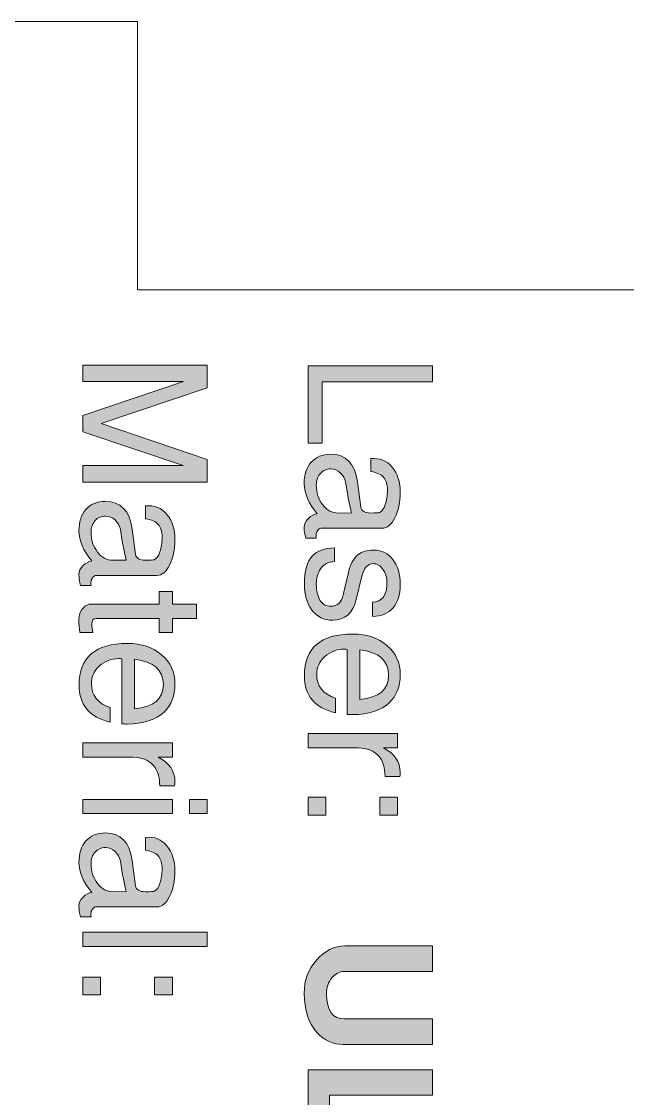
# Model space of a CAD drawing. Header units: inches. Extents: x 0.79 to 6.2, y -4.47 to -0.71.
# Drawn here: x 4.863 to 5.308, y -1.504 to -0.714 of the extents above; entities that cross this region are included whole.
import ezdxf

# ---------------------------------------------------------------- set-up
doc = ezdxf.new("R2010")
doc.units = ezdxf.units.IN
doc.header["$MEASUREMENT"] = 0
doc.layers.add('Layer 1', color=7, linetype='Continuous')

# ---------------------------------------------------------------- blocks, each defined once
blk = doc.blocks.new('block 41')
at = {"layer": 'Layer 1', "true_color": 0xed1f24}
h = blk.add_hatch(color=240, dxfattribs=at)
h.dxf.hatch_style = 2
h.paths.add_polyline_path([(4.90843, -1.05222), (4.90843, -1.04022), (4.98193, -1.04022), (4.90843, -1.01535), (4.90843, -1.00334), (4.98231, -0.97847), (4.90843, -0.97847), (4.90843, -0.96646), (4.99955, -0.96646), (4.99955, -0.98308), (4.92192, -1.00935), (4.99955, -1.03562), (4.99955, -1.05222)])
h = blk.add_hatch(color=240, dxfattribs=at)
h.dxf.hatch_style = 2
edge = h.paths.add_edge_path()
edge.add_spline(control_points=[(4.90664, -1.12809), (4.90592, -1.12551), (4.90555, -1.1228), (4.90555, -1.11997), (4.90555, -1.11772), (4.90658, -1.11557), (4.90862, -1.11353), (4.91066, -1.11149), (4.9128, -1.11034), (4.91505, -1.11009), (4.90872, -1.10251), (4.90555, -1.09517), (4.90555, -1.08809), (4.90555, -1.08151), (4.90727, -1.07626), (4.91069, -1.07234), (4.91411, -1.06843), (4.91883, -1.06647), (4.92484, -1.06647), (4.9362, -1.06647), (4.9428, -1.07324), (4.94463, -1.08679), (4.94463, -1.08679), (4.94714, -1.10523), (4.94714, -1.10523), (4.94756, -1.10814), (4.94993, -1.10959), (4.95428, -1.10959), (4.95795, -1.10959), (4.96008, -1.10947), (4.96067, -1.10922), (4.96242, -1.10847), (4.96384, -1.10654), (4.96493, -1.10342), (4.96601, -1.10031), (4.96655, -1.09675), (4.96655, -1.09277), (4.96655, -1.08862), (4.96562, -1.08548), (4.96374, -1.08336), (4.96187, -1.08124), (4.95876, -1.07985), (4.95443, -1.07919), (4.95443, -1.07919), (4.95443, -1.06972), (4.95443, -1.06972), (4.96092, -1.06913), (4.96613, -1.07122), (4.97005, -1.07597), (4.97397, -1.08072), (4.97593, -1.08689), (4.97593, -1.09447), (4.97593, -1.1018), (4.97464, -1.10801), (4.97205, -1.11309), (4.96947, -1.11818), (4.96634, -1.12072), (4.96267, -1.12072), (4.96267, -1.12072), (4.9183, -1.12072), (4.9183, -1.12072), (4.91739, -1.12072), (4.91655, -1.12115), (4.9158, -1.12203), (4.91505, -1.1229), (4.91459, -1.12388), (4.91443, -1.12497), (4.91434, -1.1258), (4.91434, -1.12684), (4.91443, -1.12809), (4.91443, -1.12809), (4.90664, -1.12809), (4.90664, -1.12809)], knot_values=[0, 0, 0, 0, 1, 1, 1, 2, 2, 2, 3, 3, 3, 4, 4, 4, 5, 5, 5, 6, 6, 6, 7, 7, 7, 8, 8, 8, 9, 9, 9, 10, 10, 10, 11, 11, 11, 12, 12, 12, 13, 13, 13, 14, 14, 14, 15, 15, 15, 16, 16, 16, 17, 17, 17, 18, 18, 18, 19, 19, 19, 20, 20, 20, 21, 21, 21, 22, 22, 22, 23, 23, 23, 24, 24, 24, 24], degree=3, periodic=1)
edge = h.paths.add_edge_path()
edge.add_spline(control_points=[(4.93013, -1.10959), (4.93013, -1.10959), (4.9403, -1.10947), (4.9403, -1.10947), (4.93888, -1.10444), (4.93741, -1.0969), (4.93591, -1.08686), (4.9354, -1.08422), (4.9341, -1.08196), (4.93201, -1.08006), (4.92992, -1.07817), (4.92757, -1.07722), (4.92498, -1.07722), (4.92196, -1.07722), (4.91945, -1.07833), (4.91744, -1.08055), (4.91543, -1.08278), (4.91443, -1.08562), (4.91443, -1.08908), (4.91443, -1.09469), (4.91602, -1.09952), (4.9192, -1.1036), (4.92238, -1.10768), (4.92603, -1.10967), (4.93013, -1.10959)], knot_values=[0, 0, 0, 0, 1, 1, 1, 2, 2, 2, 3, 3, 3, 4, 4, 4, 5, 5, 5, 6, 6, 6, 7, 7, 7, 8, 8, 8, 8], degree=3, periodic=1)
h = blk.add_hatch(color=240, dxfattribs=at)
h.dxf.hatch_style = 2
edge = h.paths.add_edge_path()
edge.add_spline(control_points=[(4.9063, -1.16259), (4.90572, -1.15951), (4.90543, -1.15651), (4.90543, -1.15359), (4.90543, -1.14992), (4.90647, -1.14697), (4.90855, -1.14471), (4.91039, -1.14271), (4.91251, -1.14172), (4.91492, -1.14172), (4.91492, -1.14172), (4.96443, -1.14172), (4.96443, -1.14172), (4.96443, -1.14172), (4.96443, -1.13259), (4.96443, -1.13259), (4.96443, -1.13259), (4.97405, -1.13259), (4.97405, -1.13259), (4.97405, -1.13259), (4.97405, -1.14172), (4.97405, -1.14172), (4.97405, -1.14172), (4.9918, -1.14172), (4.9918, -1.14172), (4.9918, -1.14172), (4.9918, -1.15221), (4.9918, -1.15221), (4.9918, -1.15221), (4.97405, -1.15221), (4.97405, -1.15221), (4.97405, -1.15221), (4.97405, -1.16259), (4.97405, -1.16259), (4.97405, -1.16259), (4.96443, -1.16259), (4.96443, -1.16259), (4.96443, -1.16259), (4.96443, -1.15221), (4.96443, -1.15221), (4.96443, -1.15221), (4.91818, -1.15221), (4.91818, -1.15221), (4.91609, -1.15221), (4.91505, -1.15376), (4.91505, -1.15684), (4.91505, -1.15809), (4.91526, -1.16001), (4.91568, -1.16259), (4.91568, -1.16259), (4.9063, -1.16259), (4.9063, -1.16259)], knot_values=[0, 0, 0, 0, 1, 1, 1, 2, 2, 2, 3, 3, 3, 4, 4, 4, 5, 5, 5, 6, 6, 6, 7, 7, 7, 8, 8, 8, 9, 9, 9, 10, 10, 10, 11, 11, 11, 12, 12, 12, 13, 13, 13, 14, 14, 14, 15, 15, 15, 16, 16, 16, 17, 17, 17, 17], degree=3, periodic=1)
h = blk.add_hatch(color=240, dxfattribs=at)
h.dxf.hatch_style = 2
edge = h.paths.add_edge_path()
edge.add_spline(control_points=[(4.94092, -1.22972), (4.93934, -1.22972), (4.93805, -1.22968), (4.93705, -1.22959), (4.93705, -1.22959), (4.93705, -1.18184), (4.93705, -1.18184), (4.93647, -1.18176), (4.93564, -1.18172), (4.93455, -1.18172), (4.9293, -1.18172), (4.92468, -1.18353), (4.92067, -1.18714), (4.91668, -1.19076), (4.91468, -1.19505), (4.91468, -1.20004), (4.91468, -1.20869), (4.91926, -1.21455), (4.92843, -1.21762), (4.92843, -1.21762), (4.92843, -1.22834), (4.92843, -1.22834), (4.91326, -1.22484), (4.90567, -1.2158), (4.90567, -1.20122), (4.90567, -1.1808), (4.91751, -1.17059), (4.94118, -1.17059), (4.95134, -1.17059), (4.95968, -1.17338), (4.96618, -1.17897), (4.97268, -1.18455), (4.97593, -1.19172), (4.97593, -1.20047), (4.97593, -1.20905), (4.97326, -1.21588), (4.96793, -1.22097), (4.96185, -1.22672), (4.95284, -1.22963), (4.94092, -1.22972)], knot_values=[0, 0, 0, 0, 1, 1, 1, 2, 2, 2, 3, 3, 3, 4, 4, 4, 5, 5, 5, 6, 6, 6, 7, 7, 7, 8, 8, 8, 9, 9, 9, 10, 10, 10, 11, 11, 11, 12, 12, 12, 13, 13, 13, 13], degree=3, periodic=1)
edge = h.paths.add_edge_path()
edge.add_spline(control_points=[(4.9463, -1.21859), (4.96038, -1.21725), (4.96743, -1.21136), (4.96743, -1.20091), (4.96743, -1.19004), (4.96038, -1.1838), (4.9463, -1.18222), (4.9463, -1.18222), (4.9463, -1.21859), (4.9463, -1.21859)], knot_values=[0, 0, 0, 0, 1, 1, 1, 2, 2, 2, 3, 3, 3, 3], degree=3, periodic=1)
h = blk.add_hatch(color=240, dxfattribs=at)
h.dxf.hatch_style = 2
edge = h.paths.add_edge_path()
edge.add_spline(control_points=[(4.9648, -1.27509), (4.9648, -1.26867), (4.96322, -1.26363), (4.96005, -1.25996), (4.95655, -1.25605), (4.95159, -1.25409), (4.94518, -1.25409), (4.94518, -1.25409), (4.90843, -1.25409), (4.90843, -1.25409), (4.90843, -1.25409), (4.90843, -1.24359), (4.90843, -1.24359), (4.90843, -1.24359), (4.97405, -1.24359), (4.97405, -1.24359), (4.97405, -1.24359), (4.97405, -1.25409), (4.97405, -1.25409), (4.97405, -1.25409), (4.96356, -1.25409), (4.96356, -1.25409), (4.9718, -1.25825), (4.97593, -1.26426), (4.97593, -1.27209), (4.97593, -1.27276), (4.97584, -1.27376), (4.97567, -1.27509), (4.97567, -1.27509), (4.9648, -1.27509), (4.9648, -1.27509)], knot_values=[0, 0, 0, 0, 1, 1, 1, 2, 2, 2, 3, 3, 3, 4, 4, 4, 5, 5, 5, 6, 6, 6, 7, 7, 7, 8, 8, 8, 9, 9, 9, 10, 10, 10, 10], degree=3, periodic=1)
h = blk.add_hatch(color=240, dxfattribs=at)
h.dxf.hatch_style = 2
h.paths.add_polyline_path([(4.90843, -1.29546), (4.90843, -1.28497), (4.97405, -1.28497), (4.97405, -1.29546)])
h.paths.add_polyline_path([(4.98655, -1.29546), (4.98655, -1.28497), (4.99955, -1.28497), (4.99955, -1.29546)])
h = blk.add_hatch(color=240, dxfattribs=at)
h.dxf.hatch_style = 2
edge = h.paths.add_edge_path()
edge.add_spline(control_points=[(4.90664, -1.37122), (4.90592, -1.36863), (4.90555, -1.36593), (4.90555, -1.36309), (4.90555, -1.36084), (4.90658, -1.3587), (4.90862, -1.35666), (4.91066, -1.35461), (4.9128, -1.35347), (4.91505, -1.35322), (4.90872, -1.34564), (4.90555, -1.3383), (4.90555, -1.33122), (4.90555, -1.32463), (4.90727, -1.31938), (4.91069, -1.31546), (4.91411, -1.31155), (4.91883, -1.30959), (4.92484, -1.30959), (4.9362, -1.30959), (4.9428, -1.31637), (4.94463, -1.32991), (4.94463, -1.32991), (4.94714, -1.34835), (4.94714, -1.34835), (4.94756, -1.35126), (4.94993, -1.35272), (4.95428, -1.35272), (4.95795, -1.35272), (4.96008, -1.35259), (4.96067, -1.35234), (4.96242, -1.3516), (4.96384, -1.34966), (4.96493, -1.34654), (4.96601, -1.34343), (4.96655, -1.33988), (4.96655, -1.3359), (4.96655, -1.33174), (4.96562, -1.32861), (4.96374, -1.32648), (4.96187, -1.32437), (4.95876, -1.32298), (4.95443, -1.32231), (4.95443, -1.32231), (4.95443, -1.31284), (4.95443, -1.31284), (4.96092, -1.31226), (4.96613, -1.31434), (4.97005, -1.31909), (4.97397, -1.32384), (4.97593, -1.33001), (4.97593, -1.33759), (4.97593, -1.34492), (4.97464, -1.35114), (4.97205, -1.35621), (4.96947, -1.3613), (4.96634, -1.36384), (4.96267, -1.36384), (4.96267, -1.36384), (4.9183, -1.36384), (4.9183, -1.36384), (4.91739, -1.36384), (4.91655, -1.36428), (4.9158, -1.36515), (4.91505, -1.36603), (4.91459, -1.367), (4.91443, -1.36809), (4.91434, -1.36892), (4.91434, -1.36997), (4.91443, -1.37122), (4.91443, -1.37122), (4.90664, -1.37122), (4.90664, -1.37122)], knot_values=[0, 0, 0, 0, 1, 1, 1, 2, 2, 2, 3, 3, 3, 4, 4, 4, 5, 5, 5, 6, 6, 6, 7, 7, 7, 8, 8, 8, 9, 9, 9, 10, 10, 10, 11, 11, 11, 12, 12, 12, 13, 13, 13, 14, 14, 14, 15, 15, 15, 16, 16, 16, 17, 17, 17, 18, 18, 18, 19, 19, 19, 20, 20, 20, 21, 21, 21, 22, 22, 22, 23, 23, 23, 24, 24, 24, 24], degree=3, periodic=1)
edge = h.paths.add_edge_path()
edge.add_spline(control_points=[(4.93013, -1.35272), (4.93013, -1.35272), (4.9403, -1.35259), (4.9403, -1.35259), (4.93888, -1.34757), (4.93741, -1.34003), (4.93591, -1.32998), (4.9354, -1.32735), (4.9341, -1.32508), (4.93201, -1.32318), (4.92992, -1.32129), (4.92757, -1.32034), (4.92498, -1.32034), (4.92196, -1.32034), (4.91945, -1.32145), (4.91744, -1.32368), (4.91543, -1.3259), (4.91443, -1.32874), (4.91443, -1.33221), (4.91443, -1.33781), (4.91602, -1.34264), (4.9192, -1.34673), (4.92238, -1.3508), (4.92603, -1.3528), (4.93013, -1.35272)], knot_values=[0, 0, 0, 0, 1, 1, 1, 2, 2, 2, 3, 3, 3, 4, 4, 4, 5, 5, 5, 6, 6, 6, 7, 7, 7, 8, 8, 8, 8], degree=3, periodic=1)
h = blk.add_hatch(color=240, dxfattribs=at)
h.dxf.hatch_style = 2
h.paths.add_polyline_path([(4.90843, -1.39296), (4.90843, -1.38247), (4.99955, -1.38247), (4.99955, -1.39296)])
h = blk.add_hatch(color=240, dxfattribs=at)
h.dxf.hatch_style = 2
h.paths.add_polyline_path([(4.90843, -1.42833), (4.90843, -1.41534), (4.92143, -1.41534), (4.92143, -1.42833)])
h.paths.add_polyline_path([(4.96105, -1.42833), (4.96105, -1.41534), (4.97405, -1.41534), (4.97405, -1.42833)])
at = {"layer": 'Layer 1', "lineweight": 0}
for points in [[(4.90843, -1.05222), (4.90843, -1.04022), (4.98193, -1.04022), (4.90843, -1.01535), (4.90843, -1.00334), (4.98231, -0.97847), (4.90843, -0.97847), (4.90843, -0.96646), (4.99955, -0.96646), (4.99955, -0.98308), (4.92192, -1.00935), (4.99955, -1.03562), (4.99955, -1.05222), (4.90843, -1.05222)], [(4.90843, -1.29546), (4.90843, -1.28497), (4.97405, -1.28497), (4.97405, -1.29546), (4.90843, -1.29546)], [(4.98655, -1.29546), (4.98655, -1.28497), (4.99955, -1.28497), (4.99955, -1.29546), (4.98655, -1.29546)], [(4.90843, -1.39296), (4.90843, -1.38247), (4.99955, -1.38247), (4.99955, -1.39296), (4.90843, -1.39296)], [(4.90843, -1.42833), (4.90843, -1.41534), (4.92143, -1.41534), (4.92143, -1.42833), (4.90843, -1.42833)], [(4.96105, -1.42833), (4.96105, -1.41534), (4.97405, -1.41534), (4.97405, -1.42833), (4.96105, -1.42833)]]:
    blk.add_lwpolyline(points, dxfattribs=at)
for points, knots in [([(4.90664, -1.12809), (4.90592, -1.12551), (4.90555, -1.1228), (4.90555, -1.11997), (4.90555, -1.11772), (4.90658, -1.11557), (4.90862, -1.11353), (4.91066, -1.11149), (4.9128, -1.11034), (4.91505, -1.11009), (4.90872, -1.10251), (4.90555, -1.09517), (4.90555, -1.08809), (4.90555, -1.08151), (4.90727, -1.07626), (4.91069, -1.07234), (4.91411, -1.06843), (4.91883, -1.06647), (4.92484, -1.06647), (4.9362, -1.06647), (4.9428, -1.07324), (4.94463, -1.08679), (4.94463, -1.08679), (4.94714, -1.10523), (4.94714, -1.10523), (4.94756, -1.10814), (4.94993, -1.10959), (4.95428, -1.10959), (4.95795, -1.10959), (4.96008, -1.10947), (4.96067, -1.10922), (4.96242, -1.10847), (4.96384, -1.10654), (4.96493, -1.10342), (4.96601, -1.10031), (4.96655, -1.09675), (4.96655, -1.09277), (4.96655, -1.08862), (4.96562, -1.08548), (4.96374, -1.08336), (4.96187, -1.08124), (4.95876, -1.07985), (4.95443, -1.07919), (4.95443, -1.07919), (4.95443, -1.06972), (4.95443, -1.06972), (4.96092, -1.06913), (4.96613, -1.07122), (4.97005, -1.07597), (4.97397, -1.08072), (4.97593, -1.08689), (4.97593, -1.09447), (4.97593, -1.1018), (4.97464, -1.10801), (4.97205, -1.11309), (4.96947, -1.11818), (4.96634, -1.12072), (4.96267, -1.12072), (4.96267, -1.12072), (4.9183, -1.12072), (4.9183, -1.12072), (4.91739, -1.12072), (4.91655, -1.12115), (4.9158, -1.12203), (4.91505, -1.1229), (4.91459, -1.12388), (4.91443, -1.12497), (4.91434, -1.1258), (4.91434, -1.12684), (4.91443, -1.12809), (4.91443, -1.12809), (4.90664, -1.12809), (4.90664, -1.12809)], [0, 0, 0, 0, 1, 1, 1, 2, 2, 2, 3, 3, 3, 4, 4, 4, 5, 5, 5, 6, 6, 6, 7, 7, 7, 8, 8, 8, 9, 9, 9, 10, 10, 10, 11, 11, 11, 12, 12, 12, 13, 13, 13, 14, 14, 14, 15, 15, 15, 16, 16, 16, 17, 17, 17, 18, 18, 18, 19, 19, 19, 20, 20, 20, 21, 21, 21, 22, 22, 22, 23, 23, 23, 24, 24, 24, 24]), ([(4.93013, -1.10959), (4.93013, -1.10959), (4.9403, -1.10947), (4.9403, -1.10947), (4.93888, -1.10444), (4.93741, -1.0969), (4.93591, -1.08686), (4.9354, -1.08422), (4.9341, -1.08196), (4.93201, -1.08006), (4.92992, -1.07817), (4.92757, -1.07722), (4.92498, -1.07722), (4.92196, -1.07722), (4.91945, -1.07833), (4.91744, -1.08055), (4.91543, -1.08278), (4.91443, -1.08562), (4.91443, -1.08908), (4.91443, -1.09469), (4.91602, -1.09952), (4.9192, -1.1036), (4.92238, -1.10768), (4.92603, -1.10967), (4.93013, -1.10959)], [0, 0, 0, 0, 1, 1, 1, 2, 2, 2, 3, 3, 3, 4, 4, 4, 5, 5, 5, 6, 6, 6, 7, 7, 7, 8, 8, 8, 8]), ([(4.9063, -1.16259), (4.90572, -1.15951), (4.90543, -1.15651), (4.90543, -1.15359), (4.90543, -1.14992), (4.90647, -1.14697), (4.90855, -1.14471), (4.91039, -1.14271), (4.91251, -1.14172), (4.91492, -1.14172), (4.91492, -1.14172), (4.96443, -1.14172), (4.96443, -1.14172), (4.96443, -1.14172), (4.96443, -1.13259), (4.96443, -1.13259), (4.96443, -1.13259), (4.97405, -1.13259), (4.97405, -1.13259), (4.97405, -1.13259), (4.97405, -1.14172), (4.97405, -1.14172), (4.97405, -1.14172), (4.9918, -1.14172), (4.9918, -1.14172), (4.9918, -1.14172), (4.9918, -1.15221), (4.9918, -1.15221), (4.9918, -1.15221), (4.97405, -1.15221), (4.97405, -1.15221), (4.97405, -1.15221), (4.97405, -1.16259), (4.97405, -1.16259), (4.97405, -1.16259), (4.96443, -1.16259), (4.96443, -1.16259), (4.96443, -1.16259), (4.96443, -1.15221), (4.96443, -1.15221), (4.96443, -1.15221), (4.91818, -1.15221), (4.91818, -1.15221), (4.91609, -1.15221), (4.91505, -1.15376), (4.91505, -1.15684), (4.91505, -1.15809), (4.91526, -1.16001), (4.91568, -1.16259), (4.91568, -1.16259), (4.9063, -1.16259), (4.9063, -1.16259)], [0, 0, 0, 0, 1, 1, 1, 2, 2, 2, 3, 3, 3, 4, 4, 4, 5, 5, 5, 6, 6, 6, 7, 7, 7, 8, 8, 8, 9, 9, 9, 10, 10, 10, 11, 11, 11, 12, 12, 12, 13, 13, 13, 14, 14, 14, 15, 15, 15, 16, 16, 16, 17, 17, 17, 17]), ([(4.94092, -1.22972), (4.93934, -1.22972), (4.93805, -1.22968), (4.93705, -1.22959), (4.93705, -1.22959), (4.93705, -1.18184), (4.93705, -1.18184), (4.93647, -1.18176), (4.93564, -1.18172), (4.93455, -1.18172), (4.9293, -1.18172), (4.92468, -1.18353), (4.92067, -1.18714), (4.91668, -1.19076), (4.91468, -1.19505), (4.91468, -1.20004), (4.91468, -1.20869), (4.91926, -1.21455), (4.92843, -1.21762), (4.92843, -1.21762), (4.92843, -1.22834), (4.92843, -1.22834), (4.91326, -1.22484), (4.90567, -1.2158), (4.90567, -1.20122), (4.90567, -1.1808), (4.91751, -1.17059), (4.94118, -1.17059), (4.95134, -1.17059), (4.95968, -1.17338), (4.96618, -1.17897), (4.97268, -1.18455), (4.97593, -1.19172), (4.97593, -1.20047), (4.97593, -1.20905), (4.97326, -1.21588), (4.96793, -1.22097), (4.96185, -1.22672), (4.95284, -1.22963), (4.94092, -1.22972)], [0, 0, 0, 0, 1, 1, 1, 2, 2, 2, 3, 3, 3, 4, 4, 4, 5, 5, 5, 6, 6, 6, 7, 7, 7, 8, 8, 8, 9, 9, 9, 10, 10, 10, 11, 11, 11, 12, 12, 12, 13, 13, 13, 13]), ([(4.9463, -1.21859), (4.96038, -1.21725), (4.96743, -1.21136), (4.96743, -1.20091), (4.96743, -1.19004), (4.96038, -1.1838), (4.9463, -1.18222), (4.9463, -1.18222), (4.9463, -1.21859), (4.9463, -1.21859)], [0, 0, 0, 0, 1, 1, 1, 2, 2, 2, 3, 3, 3, 3]), ([(4.9648, -1.27509), (4.9648, -1.26867), (4.96322, -1.26363), (4.96005, -1.25996), (4.95655, -1.25605), (4.95159, -1.25409), (4.94518, -1.25409), (4.94518, -1.25409), (4.90843, -1.25409), (4.90843, -1.25409), (4.90843, -1.25409), (4.90843, -1.24359), (4.90843, -1.24359), (4.90843, -1.24359), (4.97405, -1.24359), (4.97405, -1.24359), (4.97405, -1.24359), (4.97405, -1.25409), (4.97405, -1.25409), (4.97405, -1.25409), (4.96356, -1.25409), (4.96356, -1.25409), (4.9718, -1.25825), (4.97593, -1.26426), (4.97593, -1.27209), (4.97593, -1.27276), (4.97584, -1.27376), (4.97567, -1.27509), (4.97567, -1.27509), (4.9648, -1.27509), (4.9648, -1.27509)], [0, 0, 0, 0, 1, 1, 1, 2, 2, 2, 3, 3, 3, 4, 4, 4, 5, 5, 5, 6, 6, 6, 7, 7, 7, 8, 8, 8, 9, 9, 9, 10, 10, 10, 10]), ([(4.90664, -1.37122), (4.90592, -1.36863), (4.90555, -1.36593), (4.90555, -1.36309), (4.90555, -1.36084), (4.90658, -1.3587), (4.90862, -1.35666), (4.91066, -1.35461), (4.9128, -1.35347), (4.91505, -1.35322), (4.90872, -1.34564), (4.90555, -1.3383), (4.90555, -1.33122), (4.90555, -1.32463), (4.90727, -1.31938), (4.91069, -1.31546), (4.91411, -1.31155), (4.91883, -1.30959), (4.92484, -1.30959), (4.9362, -1.30959), (4.9428, -1.31637), (4.94463, -1.32991), (4.94463, -1.32991), (4.94714, -1.34835), (4.94714, -1.34835), (4.94756, -1.35126), (4.94993, -1.35272), (4.95428, -1.35272), (4.95795, -1.35272), (4.96008, -1.35259), (4.96067, -1.35234), (4.96242, -1.3516), (4.96384, -1.34966), (4.96493, -1.34654), (4.96601, -1.34343), (4.96655, -1.33988), (4.96655, -1.3359), (4.96655, -1.33174), (4.96562, -1.32861), (4.96374, -1.32648), (4.96187, -1.32437), (4.95876, -1.32298), (4.95443, -1.32231), (4.95443, -1.32231), (4.95443, -1.31284), (4.95443, -1.31284), (4.96092, -1.31226), (4.96613, -1.31434), (4.97005, -1.31909), (4.97397, -1.32384), (4.97593, -1.33001), (4.97593, -1.33759), (4.97593, -1.34492), (4.97464, -1.35114), (4.97205, -1.35621), (4.96947, -1.3613), (4.96634, -1.36384), (4.96267, -1.36384), (4.96267, -1.36384), (4.9183, -1.36384), (4.9183, -1.36384), (4.91739, -1.36384), (4.91655, -1.36428), (4.9158, -1.36515), (4.91505, -1.36603), (4.91459, -1.367), (4.91443, -1.36809), (4.91434, -1.36892), (4.91434, -1.36997), (4.91443, -1.37122), (4.91443, -1.37122), (4.90664, -1.37122), (4.90664, -1.37122)], [0, 0, 0, 0, 1, 1, 1, 2, 2, 2, 3, 3, 3, 4, 4, 4, 5, 5, 5, 6, 6, 6, 7, 7, 7, 8, 8, 8, 9, 9, 9, 10, 10, 10, 11, 11, 11, 12, 12, 12, 13, 13, 13, 14, 14, 14, 15, 15, 15, 16, 16, 16, 17, 17, 17, 18, 18, 18, 19, 19, 19, 20, 20, 20, 21, 21, 21, 22, 22, 22, 23, 23, 23, 24, 24, 24, 24]), ([(4.93013, -1.35272), (4.93013, -1.35272), (4.9403, -1.35259), (4.9403, -1.35259), (4.93888, -1.34757), (4.93741, -1.34003), (4.93591, -1.32998), (4.9354, -1.32735), (4.9341, -1.32508), (4.93201, -1.32318), (4.92992, -1.32129), (4.92757, -1.32034), (4.92498, -1.32034), (4.92196, -1.32034), (4.91945, -1.32145), (4.91744, -1.32368), (4.91543, -1.3259), (4.91443, -1.32874), (4.91443, -1.33221), (4.91443, -1.33781), (4.91602, -1.34264), (4.9192, -1.34673), (4.92238, -1.3508), (4.92603, -1.3528), (4.93013, -1.35272)], [0, 0, 0, 0, 1, 1, 1, 2, 2, 2, 3, 3, 3, 4, 4, 4, 5, 5, 5, 6, 6, 6, 7, 7, 7, 8, 8, 8, 8])]:
    blk.add_open_spline(points, degree=3, knots=knots, dxfattribs=at)
blk = doc.blocks.new('block 43')
at = {"layer": 'Layer 1', "true_color": 0xed1f24}
h = blk.add_hatch(color=240, dxfattribs=at)
h.dxf.hatch_style = 2
h.paths.add_polyline_path([(5.07357, -1.02372), (5.07357, -0.9671), (5.1647, -0.9671), (5.1647, -0.97884), (5.08395, -0.97884), (5.08395, -1.02372)])
h = blk.add_hatch(color=240, dxfattribs=at)
h.dxf.hatch_style = 2
edge = h.paths.add_edge_path()
edge.add_spline(control_points=[(5.07179, -1.09347), (5.07107, -1.09088), (5.0707, -1.08818), (5.0707, -1.08534), (5.0707, -1.08309), (5.07172, -1.08095), (5.07376, -1.0789), (5.07581, -1.07686), (5.07795, -1.07572), (5.0802, -1.07547), (5.07387, -1.06788), (5.0707, -1.06055), (5.0707, -1.05347), (5.0707, -1.04688), (5.07241, -1.04163), (5.07583, -1.03771), (5.07926, -1.0338), (5.08398, -1.03184), (5.08999, -1.03184), (5.10135, -1.03184), (5.10794, -1.03861), (5.10978, -1.05216), (5.10978, -1.05216), (5.11228, -1.0706), (5.11228, -1.0706), (5.1127, -1.07351), (5.11508, -1.07496), (5.11943, -1.07496), (5.1231, -1.07496), (5.12522, -1.07484), (5.12581, -1.07459), (5.12756, -1.07385), (5.12899, -1.07191), (5.13007, -1.06879), (5.13116, -1.06568), (5.1317, -1.06213), (5.1317, -1.05815), (5.1317, -1.05399), (5.13076, -1.05086), (5.12889, -1.04873), (5.12701, -1.04662), (5.12391, -1.04523), (5.11957, -1.04456), (5.11957, -1.04456), (5.11957, -1.03509), (5.11957, -1.03509), (5.12607, -1.03451), (5.13128, -1.03659), (5.1352, -1.04134), (5.13911, -1.04609), (5.14107, -1.05226), (5.14107, -1.05984), (5.14107, -1.06717), (5.13978, -1.07338), (5.1372, -1.07846), (5.13462, -1.08355), (5.13149, -1.08609), (5.12782, -1.08609), (5.12782, -1.08609), (5.08345, -1.08609), (5.08345, -1.08609), (5.08253, -1.08609), (5.0817, -1.08653), (5.08095, -1.0874), (5.0802, -1.08828), (5.07974, -1.08925), (5.07958, -1.09034), (5.07949, -1.09117), (5.07949, -1.09222), (5.07958, -1.09347), (5.07958, -1.09347), (5.07179, -1.09347), (5.07179, -1.09347)], knot_values=[0, 0, 0, 0, 1, 1, 1, 2, 2, 2, 3, 3, 3, 4, 4, 4, 5, 5, 5, 6, 6, 6, 7, 7, 7, 8, 8, 8, 9, 9, 9, 10, 10, 10, 11, 11, 11, 12, 12, 12, 13, 13, 13, 14, 14, 14, 15, 15, 15, 16, 16, 16, 17, 17, 17, 18, 18, 18, 19, 19, 19, 20, 20, 20, 21, 21, 21, 22, 22, 22, 23, 23, 23, 24, 24, 24, 24], degree=3, periodic=1)
edge = h.paths.add_edge_path()
edge.add_spline(control_points=[(5.09528, -1.07496), (5.09528, -1.07496), (5.10545, -1.07484), (5.10545, -1.07484), (5.10402, -1.06982), (5.10256, -1.06228), (5.10105, -1.05223), (5.10055, -1.04959), (5.09925, -1.04733), (5.09716, -1.04543), (5.09507, -1.04354), (5.09272, -1.04259), (5.09013, -1.04259), (5.08711, -1.04259), (5.08459, -1.0437), (5.08259, -1.04593), (5.08058, -1.04815), (5.07958, -1.05099), (5.07958, -1.05446), (5.07958, -1.06006), (5.08116, -1.06489), (5.08435, -1.06898), (5.08753, -1.07305), (5.09117, -1.07505), (5.09528, -1.07496)], knot_values=[0, 0, 0, 0, 1, 1, 1, 2, 2, 2, 3, 3, 3, 4, 4, 4, 5, 5, 5, 6, 6, 6, 7, 7, 7, 8, 8, 8, 8], degree=3, periodic=1)
h = blk.add_hatch(color=240, dxfattribs=at)
h.dxf.hatch_style = 2
edge = h.paths.add_edge_path()
edge.add_spline(control_points=[(5.09157, -1.15359), (5.08516, -1.15359), (5.08009, -1.15111), (5.07639, -1.14615), (5.07268, -1.14119), (5.07082, -1.13488), (5.07082, -1.12722), (5.07082, -1.11747), (5.07278, -1.11051), (5.0767, -1.10634), (5.08003, -1.10276), (5.08545, -1.1008), (5.09295, -1.10046), (5.09295, -1.10046), (5.09295, -1.11059), (5.09295, -1.11059), (5.08853, -1.11059), (5.08512, -1.11238), (5.0827, -1.11597), (5.08061, -1.11905), (5.07958, -1.12276), (5.07958, -1.12709), (5.07958, -1.13184), (5.08047, -1.13574), (5.08227, -1.13878), (5.08407, -1.14182), (5.08672, -1.14334), (5.09023, -1.14334), (5.09491, -1.14334), (5.09791, -1.14051), (5.09925, -1.13485), (5.09925, -1.13485), (5.1031, -1.11847), (5.1031, -1.11847), (5.10459, -1.1123), (5.10701, -1.10792), (5.11034, -1.10534), (5.11309, -1.10326), (5.11683, -1.10221), (5.12159, -1.10221), (5.1275, -1.10221), (5.13222, -1.10453), (5.13576, -1.10915), (5.1393, -1.11378), (5.14107, -1.11992), (5.14107, -1.12759), (5.14107, -1.13476), (5.13934, -1.14038), (5.13588, -1.14446), (5.13243, -1.14855), (5.12741, -1.15067), (5.12082, -1.15084), (5.12082, -1.15084), (5.12082, -1.14046), (5.12082, -1.14046), (5.12782, -1.14021), (5.13133, -1.13534), (5.13133, -1.12584), (5.13133, -1.12234), (5.13036, -1.11917), (5.12845, -1.11634), (5.12653, -1.11351), (5.12412, -1.11209), (5.1212, -1.11209), (5.1172, -1.11209), (5.11445, -1.11517), (5.11295, -1.12134), (5.11295, -1.12134), (5.10883, -1.13834), (5.10883, -1.13834), (5.10632, -1.14851), (5.10057, -1.15359), (5.09157, -1.15359)], knot_values=[0, 0, 0, 0, 1, 1, 1, 2, 2, 2, 3, 3, 3, 4, 4, 4, 5, 5, 5, 6, 6, 6, 7, 7, 7, 8, 8, 8, 9, 9, 9, 10, 10, 10, 11, 11, 11, 12, 12, 12, 13, 13, 13, 14, 14, 14, 15, 15, 15, 16, 16, 16, 17, 17, 17, 18, 18, 18, 19, 19, 19, 20, 20, 20, 21, 21, 21, 22, 22, 22, 23, 23, 23, 24, 24, 24, 24], degree=3, periodic=1)
h = blk.add_hatch(color=240, dxfattribs=at)
h.dxf.hatch_style = 2
edge = h.paths.add_edge_path()
edge.add_spline(control_points=[(5.10607, -1.22284), (5.10449, -1.22284), (5.1032, -1.2228), (5.1022, -1.22272), (5.1022, -1.22272), (5.1022, -1.17497), (5.1022, -1.17497), (5.10162, -1.17488), (5.10078, -1.17484), (5.0997, -1.17484), (5.09445, -1.17484), (5.08982, -1.17665), (5.08582, -1.18026), (5.08183, -1.18388), (5.07983, -1.18818), (5.07983, -1.19316), (5.07983, -1.20181), (5.0844, -1.20767), (5.09357, -1.21074), (5.09357, -1.21074), (5.09357, -1.22146), (5.09357, -1.22146), (5.07841, -1.21796), (5.07082, -1.20892), (5.07082, -1.19434), (5.07082, -1.17392), (5.08266, -1.16372), (5.10632, -1.16372), (5.11649, -1.16372), (5.12482, -1.1665), (5.13133, -1.17209), (5.13782, -1.17767), (5.14107, -1.18484), (5.14107, -1.19359), (5.14107, -1.20217), (5.13841, -1.209), (5.13308, -1.21409), (5.12699, -1.21984), (5.11799, -1.22276), (5.10607, -1.22284)], knot_values=[0, 0, 0, 0, 1, 1, 1, 2, 2, 2, 3, 3, 3, 4, 4, 4, 5, 5, 5, 6, 6, 6, 7, 7, 7, 8, 8, 8, 9, 9, 9, 10, 10, 10, 11, 11, 11, 12, 12, 12, 13, 13, 13, 13], degree=3, periodic=1)
edge = h.paths.add_edge_path()
edge.add_spline(control_points=[(5.11145, -1.21172), (5.12553, -1.21037), (5.13258, -1.20448), (5.13258, -1.19403), (5.13258, -1.18316), (5.12553, -1.17693), (5.11145, -1.17534), (5.11145, -1.17534), (5.11145, -1.21172), (5.11145, -1.21172)], knot_values=[0, 0, 0, 0, 1, 1, 1, 2, 2, 2, 3, 3, 3, 3], degree=3, periodic=1)
h = blk.add_hatch(color=240, dxfattribs=at)
h.dxf.hatch_style = 2
edge = h.paths.add_edge_path()
edge.add_spline(control_points=[(5.12995, -1.26822), (5.12995, -1.2618), (5.12836, -1.25676), (5.1252, -1.25309), (5.1217, -1.24918), (5.11674, -1.24722), (5.11032, -1.24722), (5.11032, -1.24722), (5.07357, -1.24722), (5.07357, -1.24722), (5.07357, -1.24722), (5.07357, -1.23672), (5.07357, -1.23672), (5.07357, -1.23672), (5.1392, -1.23672), (5.1392, -1.23672), (5.1392, -1.23672), (5.1392, -1.24722), (5.1392, -1.24722), (5.1392, -1.24722), (5.1287, -1.24722), (5.1287, -1.24722), (5.13695, -1.25138), (5.14107, -1.25739), (5.14107, -1.26522), (5.14107, -1.26589), (5.14099, -1.26689), (5.14082, -1.26822), (5.14082, -1.26822), (5.12995, -1.26822), (5.12995, -1.26822)], knot_values=[0, 0, 0, 0, 1, 1, 1, 2, 2, 2, 3, 3, 3, 4, 4, 4, 5, 5, 5, 6, 6, 6, 7, 7, 7, 8, 8, 8, 9, 9, 9, 10, 10, 10, 10], degree=3, periodic=1)
h = blk.add_hatch(color=240, dxfattribs=at)
h.dxf.hatch_style = 2
h.paths.add_polyline_path([(5.07357, -1.29646), (5.07357, -1.28347), (5.08657, -1.28347), (5.08657, -1.29646)])
h.paths.add_polyline_path([(5.1262, -1.29646), (5.1262, -1.28347), (5.1392, -1.28347), (5.1392, -1.29646)])
at = {"layer": 'Layer 1', "lineweight": 0}
for points in [[(5.07357, -1.02372), (5.07357, -0.9671), (5.1647, -0.9671), (5.1647, -0.97884), (5.08395, -0.97884), (5.08395, -1.02372), (5.07357, -1.02372)], [(5.07357, -1.29646), (5.07357, -1.28347), (5.08657, -1.28347), (5.08657, -1.29646), (5.07357, -1.29646)], [(5.1262, -1.29646), (5.1262, -1.28347), (5.1392, -1.28347), (5.1392, -1.29646), (5.1262, -1.29646)]]:
    blk.add_lwpolyline(points, dxfattribs=at)
for points, knots in [([(5.07179, -1.09347), (5.07107, -1.09088), (5.0707, -1.08818), (5.0707, -1.08534), (5.0707, -1.08309), (5.07172, -1.08095), (5.07376, -1.0789), (5.07581, -1.07686), (5.07795, -1.07572), (5.0802, -1.07547), (5.07387, -1.06788), (5.0707, -1.06055), (5.0707, -1.05347), (5.0707, -1.04688), (5.07241, -1.04163), (5.07583, -1.03771), (5.07926, -1.0338), (5.08398, -1.03184), (5.08999, -1.03184), (5.10135, -1.03184), (5.10794, -1.03861), (5.10978, -1.05216), (5.10978, -1.05216), (5.11228, -1.0706), (5.11228, -1.0706), (5.1127, -1.07351), (5.11508, -1.07496), (5.11943, -1.07496), (5.1231, -1.07496), (5.12522, -1.07484), (5.12581, -1.07459), (5.12756, -1.07385), (5.12899, -1.07191), (5.13007, -1.06879), (5.13116, -1.06568), (5.1317, -1.06213), (5.1317, -1.05815), (5.1317, -1.05399), (5.13076, -1.05086), (5.12889, -1.04873), (5.12701, -1.04662), (5.12391, -1.04523), (5.11957, -1.04456), (5.11957, -1.04456), (5.11957, -1.03509), (5.11957, -1.03509), (5.12607, -1.03451), (5.13128, -1.03659), (5.1352, -1.04134), (5.13911, -1.04609), (5.14107, -1.05226), (5.14107, -1.05984), (5.14107, -1.06717), (5.13978, -1.07338), (5.1372, -1.07846), (5.13462, -1.08355), (5.13149, -1.08609), (5.12782, -1.08609), (5.12782, -1.08609), (5.08345, -1.08609), (5.08345, -1.08609), (5.08253, -1.08609), (5.0817, -1.08653), (5.08095, -1.0874), (5.0802, -1.08828), (5.07974, -1.08925), (5.07958, -1.09034), (5.07949, -1.09117), (5.07949, -1.09222), (5.07958, -1.09347), (5.07958, -1.09347), (5.07179, -1.09347), (5.07179, -1.09347)], [0, 0, 0, 0, 1, 1, 1, 2, 2, 2, 3, 3, 3, 4, 4, 4, 5, 5, 5, 6, 6, 6, 7, 7, 7, 8, 8, 8, 9, 9, 9, 10, 10, 10, 11, 11, 11, 12, 12, 12, 13, 13, 13, 14, 14, 14, 15, 15, 15, 16, 16, 16, 17, 17, 17, 18, 18, 18, 19, 19, 19, 20, 20, 20, 21, 21, 21, 22, 22, 22, 23, 23, 23, 24, 24, 24, 24]), ([(5.09528, -1.07496), (5.09528, -1.07496), (5.10545, -1.07484), (5.10545, -1.07484), (5.10402, -1.06982), (5.10256, -1.06228), (5.10105, -1.05223), (5.10055, -1.04959), (5.09925, -1.04733), (5.09716, -1.04543), (5.09507, -1.04354), (5.09272, -1.04259), (5.09013, -1.04259), (5.08711, -1.04259), (5.08459, -1.0437), (5.08259, -1.04593), (5.08058, -1.04815), (5.07958, -1.05099), (5.07958, -1.05446), (5.07958, -1.06006), (5.08116, -1.06489), (5.08435, -1.06898), (5.08753, -1.07305), (5.09117, -1.07505), (5.09528, -1.07496)], [0, 0, 0, 0, 1, 1, 1, 2, 2, 2, 3, 3, 3, 4, 4, 4, 5, 5, 5, 6, 6, 6, 7, 7, 7, 8, 8, 8, 8]), ([(5.09157, -1.15359), (5.08516, -1.15359), (5.08009, -1.15111), (5.07639, -1.14615), (5.07268, -1.14119), (5.07082, -1.13488), (5.07082, -1.12722), (5.07082, -1.11747), (5.07278, -1.11051), (5.0767, -1.10634), (5.08003, -1.10276), (5.08545, -1.1008), (5.09295, -1.10046), (5.09295, -1.10046), (5.09295, -1.11059), (5.09295, -1.11059), (5.08853, -1.11059), (5.08512, -1.11238), (5.0827, -1.11597), (5.08061, -1.11905), (5.07958, -1.12276), (5.07958, -1.12709), (5.07958, -1.13184), (5.08047, -1.13574), (5.08227, -1.13878), (5.08407, -1.14182), (5.08672, -1.14334), (5.09023, -1.14334), (5.09491, -1.14334), (5.09791, -1.14051), (5.09925, -1.13485), (5.09925, -1.13485), (5.1031, -1.11847), (5.1031, -1.11847), (5.10459, -1.1123), (5.10701, -1.10792), (5.11034, -1.10534), (5.11309, -1.10326), (5.11683, -1.10221), (5.12159, -1.10221), (5.1275, -1.10221), (5.13222, -1.10453), (5.13576, -1.10915), (5.1393, -1.11378), (5.14107, -1.11992), (5.14107, -1.12759), (5.14107, -1.13476), (5.13934, -1.14038), (5.13588, -1.14446), (5.13243, -1.14855), (5.12741, -1.15067), (5.12082, -1.15084), (5.12082, -1.15084), (5.12082, -1.14046), (5.12082, -1.14046), (5.12782, -1.14021), (5.13133, -1.13534), (5.13133, -1.12584), (5.13133, -1.12234), (5.13036, -1.11917), (5.12845, -1.11634), (5.12653, -1.11351), (5.12412, -1.11209), (5.1212, -1.11209), (5.1172, -1.11209), (5.11445, -1.11517), (5.11295, -1.12134), (5.11295, -1.12134), (5.10883, -1.13834), (5.10883, -1.13834), (5.10632, -1.14851), (5.10057, -1.15359), (5.09157, -1.15359)], [0, 0, 0, 0, 1, 1, 1, 2, 2, 2, 3, 3, 3, 4, 4, 4, 5, 5, 5, 6, 6, 6, 7, 7, 7, 8, 8, 8, 9, 9, 9, 10, 10, 10, 11, 11, 11, 12, 12, 12, 13, 13, 13, 14, 14, 14, 15, 15, 15, 16, 16, 16, 17, 17, 17, 18, 18, 18, 19, 19, 19, 20, 20, 20, 21, 21, 21, 22, 22, 22, 23, 23, 23, 24, 24, 24, 24]), ([(5.10607, -1.22284), (5.10449, -1.22284), (5.1032, -1.2228), (5.1022, -1.22272), (5.1022, -1.22272), (5.1022, -1.17497), (5.1022, -1.17497), (5.10162, -1.17488), (5.10078, -1.17484), (5.0997, -1.17484), (5.09445, -1.17484), (5.08982, -1.17665), (5.08582, -1.18026), (5.08183, -1.18388), (5.07983, -1.18818), (5.07983, -1.19316), (5.07983, -1.20181), (5.0844, -1.20767), (5.09357, -1.21074), (5.09357, -1.21074), (5.09357, -1.22146), (5.09357, -1.22146), (5.07841, -1.21796), (5.07082, -1.20892), (5.07082, -1.19434), (5.07082, -1.17392), (5.08266, -1.16372), (5.10632, -1.16372), (5.11649, -1.16372), (5.12482, -1.1665), (5.13133, -1.17209), (5.13782, -1.17767), (5.14107, -1.18484), (5.14107, -1.19359), (5.14107, -1.20217), (5.13841, -1.209), (5.13308, -1.21409), (5.12699, -1.21984), (5.11799, -1.22276), (5.10607, -1.22284)], [0, 0, 0, 0, 1, 1, 1, 2, 2, 2, 3, 3, 3, 4, 4, 4, 5, 5, 5, 6, 6, 6, 7, 7, 7, 8, 8, 8, 9, 9, 9, 10, 10, 10, 11, 11, 11, 12, 12, 12, 13, 13, 13, 13]), ([(5.11145, -1.21172), (5.12553, -1.21037), (5.13258, -1.20448), (5.13258, -1.19403), (5.13258, -1.18316), (5.12553, -1.17693), (5.11145, -1.17534), (5.11145, -1.17534), (5.11145, -1.21172), (5.11145, -1.21172)], [0, 0, 0, 0, 1, 1, 1, 2, 2, 2, 3, 3, 3, 3]), ([(5.12995, -1.26822), (5.12995, -1.2618), (5.12836, -1.25676), (5.1252, -1.25309), (5.1217, -1.24918), (5.11674, -1.24722), (5.11032, -1.24722), (5.11032, -1.24722), (5.07357, -1.24722), (5.07357, -1.24722), (5.07357, -1.24722), (5.07357, -1.23672), (5.07357, -1.23672), (5.07357, -1.23672), (5.1392, -1.23672), (5.1392, -1.23672), (5.1392, -1.23672), (5.1392, -1.24722), (5.1392, -1.24722), (5.1392, -1.24722), (5.1287, -1.24722), (5.1287, -1.24722), (5.13695, -1.25138), (5.14107, -1.25739), (5.14107, -1.26522), (5.14107, -1.26589), (5.14099, -1.26689), (5.14082, -1.26822), (5.14082, -1.26822), (5.12995, -1.26822), (5.12995, -1.26822)], [0, 0, 0, 0, 1, 1, 1, 2, 2, 2, 3, 3, 3, 4, 4, 4, 5, 5, 5, 6, 6, 6, 7, 7, 7, 8, 8, 8, 9, 9, 9, 10, 10, 10, 10])]:
    blk.add_open_spline(points, degree=3, knots=knots, dxfattribs=at)
blk = doc.blocks.new('block 48')
at = {"layer": 'Layer 1', "true_color": 0xed1f24}
h = blk.add_hatch(color=240, dxfattribs=at)
h.dxf.hatch_style = 2
edge = h.paths.add_edge_path()
edge.add_spline(control_points=[(5.09932, -1.46478), (5.09191, -1.46478), (5.08553, -1.4619), (5.0802, -1.45615), (5.07387, -1.44923), (5.0707, -1.4396), (5.0707, -1.42727), (5.0707, -1.4176), (5.07374, -1.4094), (5.07983, -1.40265), (5.0859, -1.39589), (5.09283, -1.39252), (5.10057, -1.39252), (5.10057, -1.39252), (5.1647, -1.39252), (5.1647, -1.39252), (5.1647, -1.39252), (5.1647, -1.41128), (5.1647, -1.41128), (5.1647, -1.41128), (5.10032, -1.41128), (5.10032, -1.41128), (5.09657, -1.41128), (5.09343, -1.41284), (5.09089, -1.41596), (5.08834, -1.41909), (5.08708, -1.42298), (5.08708, -1.42765), (5.08708, -1.4399), (5.09149, -1.44602), (5.10032, -1.44602), (5.10032, -1.44602), (5.1647, -1.44602), (5.1647, -1.44602), (5.1647, -1.44602), (5.1647, -1.46478), (5.1647, -1.46478), (5.1647, -1.46478), (5.09932, -1.46478), (5.09932, -1.46478)], knot_values=[0, 0, 0, 0, 1, 1, 1, 2, 2, 2, 3, 3, 3, 4, 4, 4, 5, 5, 5, 6, 6, 6, 7, 7, 7, 8, 8, 8, 9, 9, 9, 10, 10, 10, 11, 11, 11, 12, 12, 12, 13, 13, 13, 13], degree=3, periodic=1)
h = blk.add_hatch(color=240, dxfattribs=at)
h.dxf.hatch_style = 2
h.paths.add_polyline_path([(5.07357, -1.54565), (5.07357, -1.48328), (5.1647, -1.48328), (5.1647, -1.50202), (5.0892, -1.50202), (5.0892, -1.54565)])
h = blk.add_hatch(color=240, dxfattribs=at)
h.dxf.hatch_style = 2
edge = h.paths.add_edge_path()
edge.add_spline(control_points=[(5.10045, -1.62889), (5.09095, -1.62889), (5.08362, -1.62554), (5.07845, -1.61883), (5.07328, -1.61212), (5.0707, -1.60272), (5.0707, -1.59064), (5.0707, -1.57973), (5.07332, -1.5711), (5.07857, -1.56477), (5.08382, -1.55843), (5.09116, -1.55477), (5.10057, -1.55377), (5.10057, -1.55377), (5.10057, -1.57193), (5.10057, -1.57193), (5.09074, -1.57327), (5.08582, -1.58007), (5.08582, -1.59235), (5.08582, -1.59803), (5.08689, -1.60256), (5.08902, -1.60594), (5.09115, -1.60933), (5.09405, -1.61102), (5.09772, -1.61102), (5.10449, -1.61102), (5.10866, -1.60677), (5.11024, -1.59827), (5.11024, -1.59827), (5.11448, -1.57602), (5.11448, -1.57602), (5.11565, -1.56994), (5.11835, -1.56498), (5.1226, -1.56114), (5.12684, -1.55731), (5.13184, -1.55539), (5.13759, -1.55539), (5.1465, -1.55539), (5.1535, -1.55845), (5.15858, -1.56458), (5.16366, -1.57071), (5.1662, -1.5791), (5.1662, -1.58977), (5.1662, -1.60126), (5.16366, -1.6102), (5.15858, -1.61658), (5.15349, -1.62295), (5.14628, -1.6261), (5.13695, -1.62602), (5.13695, -1.62602), (5.13695, -1.60851), (5.13695, -1.60851), (5.14136, -1.60827), (5.14486, -1.60637), (5.14745, -1.60283), (5.15003, -1.59928), (5.15133, -1.59469), (5.15133, -1.58902), (5.15133, -1.57835), (5.14741, -1.57302), (5.13957, -1.57302), (5.13449, -1.57302), (5.1312, -1.57664), (5.1297, -1.58389), (5.1297, -1.58389), (5.1257, -1.60314), (5.1257, -1.60314), (5.12387, -1.61189), (5.12137, -1.61814), (5.1182, -1.62189), (5.1142, -1.62656), (5.10828, -1.62889), (5.10045, -1.62889)], knot_values=[0, 0, 0, 0, 1, 1, 1, 2, 2, 2, 3, 3, 3, 4, 4, 4, 5, 5, 5, 6, 6, 6, 7, 7, 7, 8, 8, 8, 9, 9, 9, 10, 10, 10, 11, 11, 11, 12, 12, 12, 13, 13, 13, 14, 14, 14, 15, 15, 15, 16, 16, 16, 17, 17, 17, 18, 18, 18, 19, 19, 19, 20, 20, 20, 21, 21, 21, 22, 22, 22, 23, 23, 23, 24, 24, 24, 24], degree=3, periodic=1)
h = blk.add_hatch(color=240, dxfattribs=at)
h.dxf.hatch_style = 2
edge = h.paths.add_edge_path()
edge.add_spline(control_points=[(5.10295, -1.73265), (5.09353, -1.73265), (5.08582, -1.72998), (5.07983, -1.72465), (5.07366, -1.71906), (5.07058, -1.71165), (5.07058, -1.7024), (5.07058, -1.68965), (5.07649, -1.68098), (5.08832, -1.6764), (5.09599, -1.67339), (5.10753, -1.6719), (5.12295, -1.6719), (5.13478, -1.6719), (5.14449, -1.67465), (5.15207, -1.68015), (5.16016, -1.68598), (5.1642, -1.6939), (5.1642, -1.7039), (5.1642, -1.71173), (5.16221, -1.71811), (5.15823, -1.72302), (5.15425, -1.72794), (5.14882, -1.73065), (5.14195, -1.73115), (5.14195, -1.73115), (5.14208, -1.71502), (5.14208, -1.71502), (5.14749, -1.71302), (5.1502, -1.70907), (5.1502, -1.70315), (5.1502, -1.6989), (5.14847, -1.69546), (5.14501, -1.69284), (5.14155, -1.69021), (5.13703, -1.6889), (5.13145, -1.6889), (5.12953, -1.6889), (5.12753, -1.68906), (5.12545, -1.6894), (5.13003, -1.69473), (5.13232, -1.69986), (5.13232, -1.70477), (5.13232, -1.71344), (5.12982, -1.72025), (5.12482, -1.72521), (5.11983, -1.73016), (5.11253, -1.73265), (5.10295, -1.73265)], knot_values=[0, 0, 0, 0, 1, 1, 1, 2, 2, 2, 3, 3, 3, 4, 4, 4, 5, 5, 5, 6, 6, 6, 7, 7, 7, 8, 8, 8, 9, 9, 9, 10, 10, 10, 11, 11, 11, 12, 12, 12, 13, 13, 13, 14, 14, 14, 15, 15, 15, 16, 16, 16, 16], degree=3, periodic=1)
edge = h.paths.add_edge_path()
edge.add_spline(control_points=[(5.10345, -1.71615), (5.10828, -1.71615), (5.11203, -1.71501), (5.1147, -1.71274), (5.11736, -1.71047), (5.1187, -1.70735), (5.1187, -1.70339), (5.1187, -1.69926), (5.11709, -1.69581), (5.11388, -1.69305), (5.11068, -1.69028), (5.1064, -1.6889), (5.10107, -1.6889), (5.09666, -1.6889), (5.09293, -1.69015), (5.08988, -1.69267), (5.08685, -1.6952), (5.08533, -1.69831), (5.08533, -1.70203), (5.08533, -1.70632), (5.08699, -1.70974), (5.09033, -1.71231), (5.09366, -1.71486), (5.09803, -1.71615), (5.10345, -1.71615)], knot_values=[0, 0, 0, 0, 1, 1, 1, 2, 2, 2, 3, 3, 3, 4, 4, 4, 5, 5, 5, 6, 6, 6, 7, 7, 7, 8, 8, 8, 8], degree=3, periodic=1)
h = blk.add_hatch(color=240, dxfattribs=at)
h.dxf.hatch_style = 2
edge = h.paths.add_edge_path()
edge.add_spline(control_points=[(5.11745, -1.80202), (5.1032, -1.80202), (5.09262, -1.80044), (5.0857, -1.79727), (5.0757, -1.7926), (5.0707, -1.78411), (5.0707, -1.77177), (5.0707, -1.75944), (5.0757, -1.7509), (5.0857, -1.74615), (5.09278, -1.74273), (5.10337, -1.74102), (5.11745, -1.74102), (5.13153, -1.74102), (5.14212, -1.74273), (5.1492, -1.74615), (5.1592, -1.7509), (5.1642, -1.75944), (5.1642, -1.77177), (5.1642, -1.78411), (5.1592, -1.7926), (5.1492, -1.79727), (5.14228, -1.80044), (5.1317, -1.80202), (5.11745, -1.80202)], knot_values=[0, 0, 0, 0, 1, 1, 1, 2, 2, 2, 3, 3, 3, 4, 4, 4, 5, 5, 5, 6, 6, 6, 7, 7, 7, 8, 8, 8, 8], degree=3, periodic=1)
edge = h.paths.add_edge_path()
edge.add_spline(control_points=[(5.11745, -1.78452), (5.12928, -1.78452), (5.13699, -1.78398), (5.14058, -1.7829), (5.14566, -1.78123), (5.1482, -1.77752), (5.1482, -1.77177), (5.1482, -1.76594), (5.14566, -1.76215), (5.14058, -1.7604), (5.13683, -1.75915), (5.12912, -1.75852), (5.11745, -1.75852), (5.10578, -1.75852), (5.09808, -1.75919), (5.09433, -1.76052), (5.08924, -1.76219), (5.0867, -1.76594), (5.0867, -1.77177), (5.0867, -1.77752), (5.08924, -1.78123), (5.09433, -1.7829), (5.09791, -1.78398), (5.10562, -1.78452), (5.11745, -1.78452)], knot_values=[0, 0, 0, 0, 1, 1, 1, 2, 2, 2, 3, 3, 3, 4, 4, 4, 5, 5, 5, 6, 6, 6, 7, 7, 7, 8, 8, 8, 8], degree=3, periodic=1)
h = blk.add_hatch(color=240, dxfattribs=at)
h.dxf.hatch_style = 2
h.paths.add_polyline_path([(5.1647, -1.92327), (5.07357, -1.89777), (5.07357, -1.88089), (5.14288, -1.86582), (5.07357, -1.85083), (5.07357, -1.83393), (5.1647, -1.8084), (5.1647, -1.82827), (5.09645, -1.84227), (5.1647, -1.8559), (5.1647, -1.87577), (5.0957, -1.8894), (5.1647, -1.90339)])
at = {"layer": 'Layer 1', "lineweight": 0}
for points in [[(5.07357, -1.54565), (5.07357, -1.48328), (5.1647, -1.48328), (5.1647, -1.50202), (5.0892, -1.50202), (5.0892, -1.54565), (5.07357, -1.54565)], [(5.1647, -1.92327), (5.07357, -1.89777), (5.07357, -1.88089), (5.14288, -1.86582), (5.07357, -1.85083), (5.07357, -1.83393), (5.1647, -1.8084), (5.1647, -1.82827), (5.09645, -1.84227), (5.1647, -1.8559), (5.1647, -1.87577), (5.0957, -1.8894), (5.1647, -1.90339), (5.1647, -1.92327)]]:
    blk.add_lwpolyline(points, dxfattribs=at)
for points, knots in [([(5.09932, -1.46478), (5.09191, -1.46478), (5.08553, -1.4619), (5.0802, -1.45615), (5.07387, -1.44923), (5.0707, -1.4396), (5.0707, -1.42727), (5.0707, -1.4176), (5.07374, -1.4094), (5.07983, -1.40265), (5.0859, -1.39589), (5.09283, -1.39252), (5.10057, -1.39252), (5.10057, -1.39252), (5.1647, -1.39252), (5.1647, -1.39252), (5.1647, -1.39252), (5.1647, -1.41128), (5.1647, -1.41128), (5.1647, -1.41128), (5.10032, -1.41128), (5.10032, -1.41128), (5.09657, -1.41128), (5.09343, -1.41284), (5.09089, -1.41596), (5.08834, -1.41909), (5.08708, -1.42298), (5.08708, -1.42765), (5.08708, -1.4399), (5.09149, -1.44602), (5.10032, -1.44602), (5.10032, -1.44602), (5.1647, -1.44602), (5.1647, -1.44602), (5.1647, -1.44602), (5.1647, -1.46478), (5.1647, -1.46478), (5.1647, -1.46478), (5.09932, -1.46478), (5.09932, -1.46478)], [0, 0, 0, 0, 1, 1, 1, 2, 2, 2, 3, 3, 3, 4, 4, 4, 5, 5, 5, 6, 6, 6, 7, 7, 7, 8, 8, 8, 9, 9, 9, 10, 10, 10, 11, 11, 11, 12, 12, 12, 13, 13, 13, 13]), ([(5.10045, -1.62889), (5.09095, -1.62889), (5.08362, -1.62554), (5.07845, -1.61883), (5.07328, -1.61212), (5.0707, -1.60272), (5.0707, -1.59064), (5.0707, -1.57973), (5.07332, -1.5711), (5.07857, -1.56477), (5.08382, -1.55843), (5.09116, -1.55477), (5.10057, -1.55377), (5.10057, -1.55377), (5.10057, -1.57193), (5.10057, -1.57193), (5.09074, -1.57327), (5.08582, -1.58007), (5.08582, -1.59235), (5.08582, -1.59803), (5.08689, -1.60256), (5.08902, -1.60594), (5.09115, -1.60933), (5.09405, -1.61102), (5.09772, -1.61102), (5.10449, -1.61102), (5.10866, -1.60677), (5.11024, -1.59827), (5.11024, -1.59827), (5.11448, -1.57602), (5.11448, -1.57602), (5.11565, -1.56994), (5.11835, -1.56498), (5.1226, -1.56114), (5.12684, -1.55731), (5.13184, -1.55539), (5.13759, -1.55539), (5.1465, -1.55539), (5.1535, -1.55845), (5.15858, -1.56458), (5.16366, -1.57071), (5.1662, -1.5791), (5.1662, -1.58977), (5.1662, -1.60126), (5.16366, -1.6102), (5.15858, -1.61658), (5.15349, -1.62295), (5.14628, -1.6261), (5.13695, -1.62602), (5.13695, -1.62602), (5.13695, -1.60851), (5.13695, -1.60851), (5.14136, -1.60827), (5.14486, -1.60637), (5.14745, -1.60283), (5.15003, -1.59928), (5.15133, -1.59469), (5.15133, -1.58902), (5.15133, -1.57835), (5.14741, -1.57302), (5.13957, -1.57302), (5.13449, -1.57302), (5.1312, -1.57664), (5.1297, -1.58389), (5.1297, -1.58389), (5.1257, -1.60314), (5.1257, -1.60314), (5.12387, -1.61189), (5.12137, -1.61814), (5.1182, -1.62189), (5.1142, -1.62656), (5.10828, -1.62889), (5.10045, -1.62889)], [0, 0, 0, 0, 1, 1, 1, 2, 2, 2, 3, 3, 3, 4, 4, 4, 5, 5, 5, 6, 6, 6, 7, 7, 7, 8, 8, 8, 9, 9, 9, 10, 10, 10, 11, 11, 11, 12, 12, 12, 13, 13, 13, 14, 14, 14, 15, 15, 15, 16, 16, 16, 17, 17, 17, 18, 18, 18, 19, 19, 19, 20, 20, 20, 21, 21, 21, 22, 22, 22, 23, 23, 23, 24, 24, 24, 24]), ([(5.10295, -1.73265), (5.09353, -1.73265), (5.08582, -1.72998), (5.07983, -1.72465), (5.07366, -1.71906), (5.07058, -1.71165), (5.07058, -1.7024), (5.07058, -1.68965), (5.07649, -1.68098), (5.08832, -1.6764), (5.09599, -1.67339), (5.10753, -1.6719), (5.12295, -1.6719), (5.13478, -1.6719), (5.14449, -1.67465), (5.15207, -1.68015), (5.16016, -1.68598), (5.1642, -1.6939), (5.1642, -1.7039), (5.1642, -1.71173), (5.16221, -1.71811), (5.15823, -1.72302), (5.15425, -1.72794), (5.14882, -1.73065), (5.14195, -1.73115), (5.14195, -1.73115), (5.14208, -1.71502), (5.14208, -1.71502), (5.14749, -1.71302), (5.1502, -1.70907), (5.1502, -1.70315), (5.1502, -1.6989), (5.14847, -1.69546), (5.14501, -1.69284), (5.14155, -1.69021), (5.13703, -1.6889), (5.13145, -1.6889), (5.12953, -1.6889), (5.12753, -1.68906), (5.12545, -1.6894), (5.13003, -1.69473), (5.13232, -1.69986), (5.13232, -1.70477), (5.13232, -1.71344), (5.12982, -1.72025), (5.12482, -1.72521), (5.11983, -1.73016), (5.11253, -1.73265), (5.10295, -1.73265)], [0, 0, 0, 0, 1, 1, 1, 2, 2, 2, 3, 3, 3, 4, 4, 4, 5, 5, 5, 6, 6, 6, 7, 7, 7, 8, 8, 8, 9, 9, 9, 10, 10, 10, 11, 11, 11, 12, 12, 12, 13, 13, 13, 14, 14, 14, 15, 15, 15, 16, 16, 16, 16]), ([(5.10345, -1.71615), (5.10828, -1.71615), (5.11203, -1.71501), (5.1147, -1.71274), (5.11736, -1.71047), (5.1187, -1.70735), (5.1187, -1.70339), (5.1187, -1.69926), (5.11709, -1.69581), (5.11388, -1.69305), (5.11068, -1.69028), (5.1064, -1.6889), (5.10107, -1.6889), (5.09666, -1.6889), (5.09293, -1.69015), (5.08988, -1.69267), (5.08685, -1.6952), (5.08533, -1.69831), (5.08533, -1.70203), (5.08533, -1.70632), (5.08699, -1.70974), (5.09033, -1.71231), (5.09366, -1.71486), (5.09803, -1.71615), (5.10345, -1.71615)], [0, 0, 0, 0, 1, 1, 1, 2, 2, 2, 3, 3, 3, 4, 4, 4, 5, 5, 5, 6, 6, 6, 7, 7, 7, 8, 8, 8, 8]), ([(5.11745, -1.80202), (5.1032, -1.80202), (5.09262, -1.80044), (5.0857, -1.79727), (5.0757, -1.7926), (5.0707, -1.78411), (5.0707, -1.77177), (5.0707, -1.75944), (5.0757, -1.7509), (5.0857, -1.74615), (5.09278, -1.74273), (5.10337, -1.74102), (5.11745, -1.74102), (5.13153, -1.74102), (5.14212, -1.74273), (5.1492, -1.74615), (5.1592, -1.7509), (5.1642, -1.75944), (5.1642, -1.77177), (5.1642, -1.78411), (5.1592, -1.7926), (5.1492, -1.79727), (5.14228, -1.80044), (5.1317, -1.80202), (5.11745, -1.80202)], [0, 0, 0, 0, 1, 1, 1, 2, 2, 2, 3, 3, 3, 4, 4, 4, 5, 5, 5, 6, 6, 6, 7, 7, 7, 8, 8, 8, 8]), ([(5.11745, -1.78452), (5.12928, -1.78452), (5.13699, -1.78398), (5.14058, -1.7829), (5.14566, -1.78123), (5.1482, -1.77752), (5.1482, -1.77177), (5.1482, -1.76594), (5.14566, -1.76215), (5.14058, -1.7604), (5.13683, -1.75915), (5.12912, -1.75852), (5.11745, -1.75852), (5.10578, -1.75852), (5.09808, -1.75919), (5.09433, -1.76052), (5.08924, -1.76219), (5.0867, -1.76594), (5.0867, -1.77177), (5.0867, -1.77752), (5.08924, -1.78123), (5.09433, -1.7829), (5.09791, -1.78398), (5.10562, -1.78452), (5.11745, -1.78452)], [0, 0, 0, 0, 1, 1, 1, 2, 2, 2, 3, 3, 3, 4, 4, 4, 5, 5, 5, 6, 6, 6, 7, 7, 7, 8, 8, 8, 8])]:
    blk.add_open_spline(points, degree=3, knots=knots, dxfattribs=at)
blk = doc.blocks.new('block 2')
at = {"layer": 'Layer 1', "color": 7, "lineweight": 5, "true_color": 0xffffff}
for points in [[(4.41935, -0.71449), (4.94837, -0.71449)], [(4.94837, -0.71449), (4.94837, -0.9113)], [(4.94837, -0.9113), (5.47003, -0.9113)]]:
    blk.add_lwpolyline(points, dxfattribs=at)
at = {"layer": 'Layer 1'}
for name in ['block 41', 'block 43', 'block 48']:
    blk.add_blockref(name, (0, 0), dxfattribs=at)

msp = doc.modelspace()

# ---------------------------------------------------------------- block references
at = {"layer": 'Layer 1'}
msp.add_blockref('block 2', (0, 0), dxfattribs=at)

doc.saveas('drawing.dxf')
